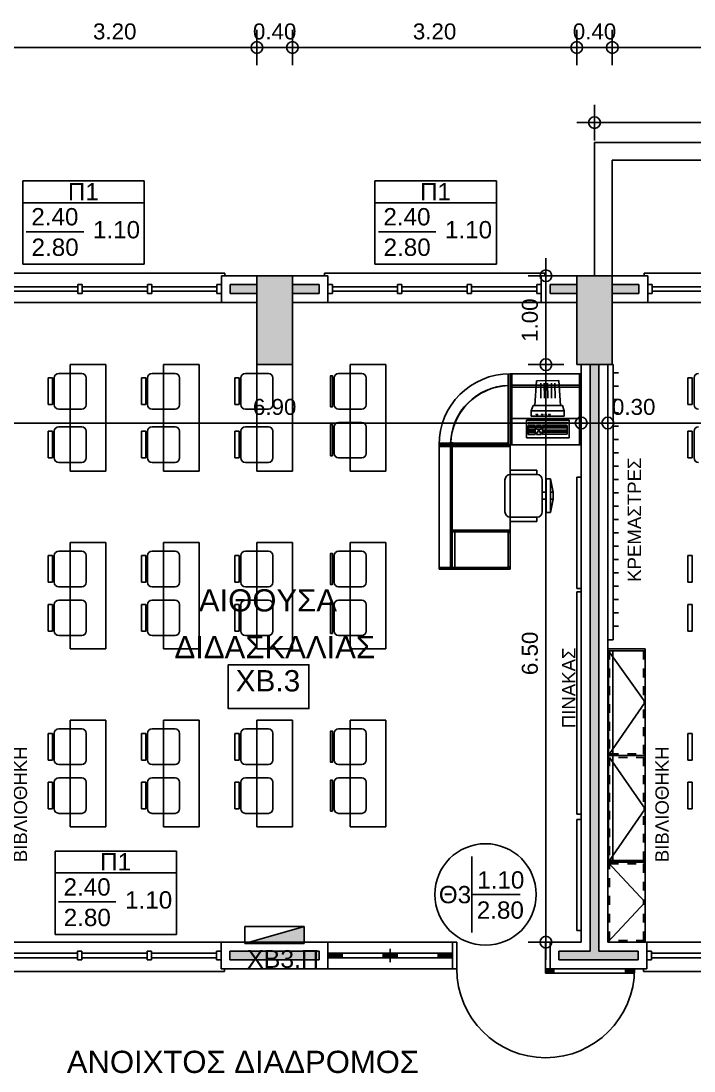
# Model space of a CAD drawing. Header units: metres. Extents: x -11 to 85, y -301 to 135.
# Drawn here: x 30.22 to 37.79, y -37.44 to -25.63 of the extents above; entities that cross this region are included whole.
import ezdxf

# ---------------------------------------------------------------- set-up
doc = ezdxf.new("R2010")
doc.units = ezdxf.units.M
doc.header["$LTSCALE"] = 0.036
doc.header["$PDMODE"] = 2
doc.linetypes.add('HIDDEN', pattern=[0.375, 0.25, -0.125])
for name, color, linetype in [('arxitek borofos', 252, 'Continuous'), ('DIMBLK', 252, 'Continuous'), ('electext', 20, 'Continuous'), ('Epipla', 252, 'Continuous'), ('HLEK-SYMBOL', 3, 'Continuous'), ('HLEK_FL001_SYMBOLS', 230, 'Continuous'), ('Parathira', 252, 'Continuous')]:
    doc.layers.add(name, color=color, linetype=linetype)
doc.styles.add('COMU-N', font='arial.ttf')
doc.styles.get("Standard").update_dxf_attribs({"font": 'arial.ttf'})
doc.styles.add('W4MS2', font='W4MS2.shx')
doc.dimstyles.new('CADWDOT', dxfattribs={"dimscale": 0.1, "dimtxt": 1.8, "dimasz": 0.08, "dimexe": 2, "dimexo": 0, "dimgap": 0.09, "dimtad": 0, "dimrnd": 0.001, "dimzin": 0, "dimdsep": 46, "dimtxsty": 'Standard', "dimblk1": 'ARTDIM', "dimblk2": 'ARTDIM', "dimsah": 1, "dimcen": 0.09, "dimdle": 0.05, "dimse1": 1, "dimse2": 1, "dimadec": 0, "dimazin": 0, "dimtfac": 1, "dimtmove": 0, "dimatfit": 3, "dimldrblk": 'ARTDIM', "dimfxl": 2, "dimtvp": 0.9999, "dimtolj": 1, "dimtzin": 0, "dimarcsym": 0})

# ---------------------------------------------------------------- blocks, each defined once
blk = doc.blocks.new('A$C52D13D70')
at = {"layer": 'Parathira'}
for p, q in [((-0.33, 0.04), (-0.33, -2.44)), ((-0.3, 0.04), (-0.33, 0.04)), ((-0.1, 0), (-0.2, 0)), ((-0.2, 0), (-0.2, -0.05)), ((-0.1, -0.05), (-0.1, 0)), ((0, 0), (0, -2.4)), ((-0.2, -0.05), (-0.1, -0.05)), ((-0.175, -0.05), (-0.175, -0.783)), ((-0.125, -0.05), (-0.125, -0.783)), ((-0.1, -0.783), (-0.2, -0.783)), ((-0.2, -0.783), (-0.2, -0.833)), ((-0.1, -0.833), (-0.1, -0.783)), ((-0.2, -0.833), (-0.1, -0.833)), ((-0.175, -0.833), (-0.175, -1.567)), ((-0.125, -0.833), (-0.125, -1.567)), ((-0.1, -1.567), (-0.2, -1.567)), ((-0.2, -1.567), (-0.2, -1.617)), ((-0.2, -1.617), (-0.1, -1.617)), ((-0.175, -1.617), (-0.175, -2.35)), ((-0.125, -1.617), (-0.125, -2.35)), ((-0.1, -1.617), (-0.1, -1.567)), ((-0.1, -2.35), (-0.2, -2.35)), ((-0.2, -2.35), (-0.2, -2.4)), ((-0.1, -2.4), (-0.1, -2.35)), ((-0.33, -2.44), (-0.3, -2.44)), ((-0.2, -2.4), (-0.1, -2.4))]:
    blk.add_line(p, q, dxfattribs=at)
blk = doc.blocks.new('A$C1CE8635E')
for p, q in [((1.4, 0), (0, 0)), ((1.4, 0), (1.45, 0)), ((1.4, 0), (1.4, -0.3)), ((1.45, 0), (1.45, -0.3)), ((2.5, 0), (2.45, 0)), ((2.45, 0), (2.45, -0.3)), ((0.7, -0.225), (0.7, -0.075)), ((0, -0.125), (1.4, -0.125)), ((0.16, -0.135), (0, -0.135)), ((0.16, -0.145), (0, -0.145)), ((0.16, -0.155), (0, -0.155)), ((0.16, -0.165), (0, -0.165)), ((1.4, -0.175), (0, -0.175)), ((0.16, -0.175), (0.16, -0.125)), ((0.62, -0.175), (0.62, -0.125)), ((0.78, -0.135), (0.62, -0.135)), ((0.78, -0.145), (0.62, -0.145)), ((0.78, -0.155), (0.62, -0.155)), ((0.78, -0.165), (0.62, -0.165)), ((0.78, -0.175), (0.78, -0.125)), ((1.24, -0.175), (1.24, -0.125)), ((1.4, -0.135), (1.24, -0.135)), ((1.4, -0.145), (1.24, -0.145)), ((1.4, -0.155), (1.24, -0.155)), ((1.4, -0.165), (1.24, -0.165)), ((1.4, -0.3), (0, -0.3)), ((1.45, -0.3), (1.4, -0.3)), ((1.45, -0.3), (1.45, -0.25)), ((2.45, -0.3), (2.5, -0.3)), ((2.45, -0.3), (2.45, -0.35)), ((2.45, -0.31), (2.55, -0.31)), ((2.45, -0.32), (2.55, -0.32)), ((2.45, -0.33), (2.55, -0.33)), ((2.45, -0.34), (2.55, -0.34)), ((2.45, -0.35), (3.449, -0.35)), ((3.35, -0.35), (3.35, -0.3)), ((3.35, -0.31), (3.45, -0.31)), ((3.35, -0.32), (3.45, -0.32)), ((3.35, -0.33), (3.45, -0.33)), ((3.35, -0.34), (3.449, -0.34))]:
    blk.add_line(p, q)
blk.add_arc((2.45, -0.3), 1, 180, 360)
blk = doc.blocks.new('A$C14EC32DB')
for p, q in [((0, 2.4), (0, 0)), ((0.1, 2.4), (0.1, 2.35)), ((0.2, 2.35), (0.2, 2.4)), ((0.3, 2.44), (0.33, 2.44)), ((0.33, 2.44), (0.33, -0.04)), ((0.1, 2.35), (0.2, 2.35)), ((0.125, 2.35), (0.125, 1.617)), ((0.175, 2.35), (0.175, 1.617)), ((0.1, 1.617), (0.1, 1.567)), ((0.2, 1.617), (0.1, 1.617)), ((0.1, 1.567), (0.2, 1.567)), ((0.125, 1.567), (0.125, 0.833)), ((0.175, 1.567), (0.175, 0.833)), ((0.2, 1.567), (0.2, 1.617)), ((0.1, 0.833), (0.1, 0.783)), ((0.2, 0.833), (0.1, 0.833)), ((0.2, 0.783), (0.2, 0.833)), ((0.1, 0.783), (0.2, 0.783)), ((0.125, 0.783), (0.125, 0.05)), ((0.175, 0.783), (0.175, 0.05)), ((0.1, 0.05), (0.1, 0)), ((0.2, 0.05), (0.1, 0.05)), ((0.2, 0), (0.2, 0.05)), ((0.3, -0.04), (0.33, -0.04))]:
    blk.add_line(p, q)
blk = doc.blocks.new('ARTDIM')
at = {"layer": 'DIMBLK'}
for p, q in [((0, -24.9975), (0, 24.9975)), ((-24.9975, 0), (24.9975, 0))]:
    blk.add_line(p, q, dxfattribs=at)
blk.add_circle((0, 0), 8.25, dxfattribs=at)
blk = doc.blocks.new('*D774')
at = {"layer": 'arxitek borofos', "color": 0, "lineweight": -2}
blk.add_line((29.682, -25.924), (32.866, -25.924), dxfattribs=at)
at = {"layer": 'Defpoints', "color": 0, "transparency": 16777216}
for p in [(32.874, -25.924), (29.674, -27.002), (32.874, -27.002)]:
    blk.add_point(p, dxfattribs=at)
at = {"layer": 'arxitek borofos', "color": 0, "lineweight": -2, "xscale": 0.008, "yscale": 0.008, "zscale": 0.008, "rotation": 180}
blk.add_blockref('ARTDIM', (29.674, -25.924), dxfattribs=at)
at = {"layer": 'arxitek borofos', "color": 0, "lineweight": -2, "xscale": 0.008, "yscale": 0.008, "zscale": 0.008}
blk.add_blockref('ARTDIM', (32.874, -25.924), dxfattribs=at)
at = {"layer": 'arxitek borofos', "color": 0, "insert": (31.274, -25.744), "char_height": 0.18, "attachment_point": 5}
blk.add_mtext('\\A1;3.20', dxfattribs=at)
blk = doc.blocks.new('*D775')
at = {"layer": 'arxitek borofos', "color": 0, "lineweight": -2}
blk.add_line((32.882, -25.924), (33.266, -25.924), dxfattribs=at)
at = {"layer": 'Defpoints', "color": 0, "transparency": 16777216}
for p in [(33.274, -25.924), (32.874, -27.002), (33.274, -27.002)]:
    blk.add_point(p, dxfattribs=at)
at = {"layer": 'arxitek borofos', "color": 0, "lineweight": -2, "xscale": 0.008, "yscale": 0.008, "zscale": 0.008, "rotation": 180}
blk.add_blockref('ARTDIM', (32.874, -25.924), dxfattribs=at)
at = {"layer": 'arxitek borofos', "color": 0, "lineweight": -2, "xscale": 0.008, "yscale": 0.008, "zscale": 0.008}
blk.add_blockref('ARTDIM', (33.274, -25.924), dxfattribs=at)
at = {"layer": 'arxitek borofos', "color": 0, "insert": (33.074, -25.744), "char_height": 0.18, "attachment_point": 5}
blk.add_mtext('\\A1;0.40', dxfattribs=at)
blk = doc.blocks.new('*D776')
at = {"layer": 'arxitek borofos', "color": 0, "lineweight": -2}
blk.add_line((33.282, -25.924), (36.466, -25.924), dxfattribs=at)
at = {"layer": 'Defpoints', "color": 0, "transparency": 16777216}
for p in [(36.474, -25.924), (33.274, -27.002), (36.474, -27.002)]:
    blk.add_point(p, dxfattribs=at)
at = {"layer": 'arxitek borofos', "color": 0, "lineweight": -2, "xscale": 0.008, "yscale": 0.008, "zscale": 0.008, "rotation": 180}
blk.add_blockref('ARTDIM', (33.274, -25.924), dxfattribs=at)
at = {"layer": 'arxitek borofos', "color": 0, "lineweight": -2, "xscale": 0.008, "yscale": 0.008, "zscale": 0.008}
blk.add_blockref('ARTDIM', (36.474, -25.924), dxfattribs=at)
at = {"layer": 'arxitek borofos', "color": 0, "insert": (34.874, -25.744), "char_height": 0.18, "attachment_point": 5}
blk.add_mtext('\\A1;3.20', dxfattribs=at)
blk = doc.blocks.new('*D777')
at = {"layer": 'arxitek borofos', "color": 0, "lineweight": -2}
blk.add_line((36.482, -25.924), (36.866, -25.924), dxfattribs=at)
at = {"layer": 'Defpoints', "color": 0, "transparency": 16777216}
for p in [(36.874, -25.924), (36.474, -27.002), (36.874, -27.002)]:
    blk.add_point(p, dxfattribs=at)
at = {"layer": 'arxitek borofos', "color": 0, "lineweight": -2, "xscale": 0.008, "yscale": 0.008, "zscale": 0.008, "rotation": 180}
blk.add_blockref('ARTDIM', (36.474, -25.924), dxfattribs=at)
at = {"layer": 'arxitek borofos', "color": 0, "lineweight": -2, "xscale": 0.008, "yscale": 0.008, "zscale": 0.008}
blk.add_blockref('ARTDIM', (36.874, -25.924), dxfattribs=at)
at = {"layer": 'arxitek borofos', "color": 0, "insert": (36.674, -25.744), "char_height": 0.18, "attachment_point": 5}
blk.add_mtext('\\A1;0.40', dxfattribs=at)
blk = doc.blocks.new('*D778')
at = {"layer": 'arxitek borofos', "color": 0, "lineweight": -2}
blk.add_line((36.882, -25.924), (40.066, -25.924), dxfattribs=at)
at = {"layer": 'Defpoints', "color": 0, "transparency": 16777216}
for p in [(40.074, -25.924), (36.874, -27.002), (40.074, -27.002)]:
    blk.add_point(p, dxfattribs=at)
at = {"layer": 'arxitek borofos', "color": 0, "lineweight": -2, "xscale": 0.008, "yscale": 0.008, "zscale": 0.008, "rotation": 180}
blk.add_blockref('ARTDIM', (36.874, -25.924), dxfattribs=at)
at = {"layer": 'arxitek borofos', "color": 0, "lineweight": -2, "xscale": 0.008, "yscale": 0.008, "zscale": 0.008}
blk.add_blockref('ARTDIM', (40.074, -25.924), dxfattribs=at)
at = {"layer": 'arxitek borofos', "color": 0, "insert": (38.474, -25.744), "char_height": 0.18, "attachment_point": 5}
blk.add_mtext('\\A1;3.20', dxfattribs=at)
blk = doc.blocks.new('*D870')
at = {"layer": 'arxitek borofos', "color": 0, "lineweight": -2}
blk.add_line((29.632, -30.15), (36.516, -30.15), dxfattribs=at)
at = {"layer": 'Defpoints', "color": 0, "transparency": 16777216}
for p in [(29.624, -29.493), (36.524, -29.493), (36.524, -30.15)]:
    blk.add_point(p, dxfattribs=at)
at = {"layer": 'arxitek borofos', "color": 0, "lineweight": -2, "xscale": 0.008, "yscale": 0.008, "zscale": 0.008, "rotation": 180}
blk.add_blockref('ARTDIM', (29.624, -30.15), dxfattribs=at)
at = {"layer": 'arxitek borofos', "color": 0, "lineweight": -2, "xscale": 0.008, "yscale": 0.008, "zscale": 0.008}
blk.add_blockref('ARTDIM', (36.524, -30.15), dxfattribs=at)
at = {"layer": 'arxitek borofos', "color": 0, "insert": (33.074, -29.97), "char_height": 0.18, "attachment_point": 5}
blk.add_mtext('\\A1;6.90', dxfattribs=at)
blk = doc.blocks.new('*D871')
at = {"layer": 'arxitek borofos', "color": 0, "lineweight": -2}
for p, q in [((36.532, -30.15), (36.816, -30.15)), ((36.824, -30.15), (37.398, -30.15))]:
    blk.add_line(p, q, dxfattribs=at)
at = {"layer": 'Defpoints', "color": 0, "transparency": 16777216}
for p in [(36.524, -29.493), (36.824, -29.493), (36.824, -30.15)]:
    blk.add_point(p, dxfattribs=at)
at = {"layer": 'arxitek borofos', "color": 0, "lineweight": -2, "xscale": 0.008, "yscale": 0.008, "zscale": 0.008, "rotation": 180}
blk.add_blockref('ARTDIM', (36.524, -30.15), dxfattribs=at)
at = {"layer": 'arxitek borofos', "color": 0, "lineweight": -2, "xscale": 0.008, "yscale": 0.008, "zscale": 0.008}
blk.add_blockref('ARTDIM', (36.824, -30.15), dxfattribs=at)
at = {"layer": 'arxitek borofos', "color": 0, "insert": (37.115, -29.97), "char_height": 0.18, "attachment_point": 5}
blk.add_mtext('\\A1;0.30', dxfattribs=at)
blk = doc.blocks.new('*D872')
at = {"layer": 'arxitek borofos', "color": 0, "lineweight": -2}
blk.add_line((36.832, -30.15), (43.566, -30.15), dxfattribs=at)
at = {"layer": 'Defpoints', "color": 0, "transparency": 16777216}
for p in [(36.824, -29.493), (43.574, -29.493), (43.574, -30.15)]:
    blk.add_point(p, dxfattribs=at)
at = {"layer": 'arxitek borofos', "color": 0, "lineweight": -2, "xscale": 0.008, "yscale": 0.008, "zscale": 0.008, "rotation": 180}
blk.add_blockref('ARTDIM', (36.824, -30.15), dxfattribs=at)
at = {"layer": 'arxitek borofos', "color": 0, "lineweight": -2, "xscale": 0.008, "yscale": 0.008, "zscale": 0.008}
blk.add_blockref('ARTDIM', (43.574, -30.15), dxfattribs=at)
at = {"layer": 'arxitek borofos', "color": 0, "insert": (40.199, -29.97), "char_height": 0.18, "attachment_point": 5}
blk.add_mtext('\\A1;6.75', dxfattribs=at)
blk = doc.blocks.new('*D899')
at = {"layer": 'arxitek borofos', "color": 0, "lineweight": -2}
blk.add_line((36.127, -29.485), (36.127, -28.501), dxfattribs=at)
at = {"layer": 'Defpoints', "color": 0, "transparency": 16777216}
for p in [(36.127, -28.493), (36.474, -28.493), (36.474, -29.493)]:
    blk.add_point(p, dxfattribs=at)
at = {"layer": 'arxitek borofos', "color": 0, "lineweight": -2, "xscale": 0.008, "yscale": 0.008, "zscale": 0.008}
for p, rotation in [((36.127, -28.493), 90), ((36.127, -29.493), 270)]:
    blk.add_blockref('ARTDIM', p, dxfattribs=dict(at, rotation=rotation))
at = {"layer": 'arxitek borofos', "color": 0, "insert": (35.947, -28.993), "char_height": 0.18, "attachment_point": 5, "rotation": 90}
blk.add_mtext('\\A1;1.00', dxfattribs=at)
blk = doc.blocks.new('*D900')
at = {"layer": 'arxitek borofos', "color": 0, "lineweight": -2}
blk.add_line((36.127, -29.501), (36.127, -35.985), dxfattribs=at)
at = {"layer": 'Defpoints', "color": 0, "transparency": 16777216}
for p in [(36.474, -29.493), (36.127, -35.993), (36.474, -35.993)]:
    blk.add_point(p, dxfattribs=at)
at = {"layer": 'arxitek borofos', "color": 0, "lineweight": -2, "xscale": 0.008, "yscale": 0.008, "zscale": 0.008}
for p, rotation in [((36.127, -29.493), 90), ((36.127, -35.993), 270)]:
    blk.add_blockref('ARTDIM', p, dxfattribs=dict(at, rotation=rotation))
at = {"layer": 'arxitek borofos', "color": 0, "insert": (35.947, -32.743), "char_height": 0.18, "attachment_point": 5, "rotation": 90}
blk.add_mtext('\\A1;6.50', dxfattribs=at)
blk = doc.blocks.new('A$C46B55638')
at = {"layer": 'Epipla'}
for p, q in [((21.9, 0), (21.9, 1.5)), ((21.9, 1.5), (29.1, 1.5)), ((22.1, 1.3), (28.9, 1.3)), ((22.1, 0), (22.1, 1.3))]:
    blk.add_line(p, q, dxfattribs=at)
blk = doc.blocks.new('A$C46BB3189')
at = {"layer": 'Epipla'}
for p, q in [((0.092, 0.059), (0.092, 0.119)), ((0.242, 0.059), (0.242, 0.119)), ((0.392, 0.059), (0.392, 0.119)), ((0.542, 0.059), (0.542, 0.119)), ((0.692, 0.059), (0.692, 0.119)), ((0.842, 0.059), (0.842, 0.119)), ((0.992, 0.059), (0.992, 0.119)), ((1.142, 0.059), (1.142, 0.119)), ((1.292, 0.059), (1.292, 0.119)), ((1.442, 0.059), (1.442, 0.119)), ((1.592, 0.059), (1.592, 0.119)), ((1.742, 0.059), (1.742, 0.119)), ((1.892, 0.059), (1.892, 0.119)), ((2.042, 0.059), (2.042, 0.119)), ((2.192, 0.059), (2.192, 0.119)), ((2.342, 0.059), (2.342, 0.119)), ((2.492, 0.059), (2.492, 0.119)), ((2.642, 0.059), (2.642, 0.119)), ((2.792, 0.059), (2.792, 0.119)), ((2.942, 0.059), (2.942, 0.119)), ((0, 0), (0, 0.059)), ((0, 0.059), (3.098, 0.059)), ((3.098, 0), (0, 0)), ((3.098, 0.059), (3.098, 0))]:
    blk.add_line(p, q, dxfattribs=at)
blk = doc.blocks.new('*D972')
at = {"layer": 'arxitek borofos', "color": 0, "lineweight": -2}
blk.add_line((44.423, -28.485), (44.423, -27.001), dxfattribs=at)
at = {"layer": 'Defpoints', "color": 0, "transparency": 16777216}
for p in [(36.674, -26.993), (44.423, -26.993), (36.674, -28.493)]:
    blk.add_point(p, dxfattribs=at)
at = {"layer": 'arxitek borofos', "color": 0, "lineweight": -2, "xscale": 0.008, "yscale": 0.008, "zscale": 0.008}
for p, rotation in [((44.423, -26.993), 90), ((44.423, -28.493), 270)]:
    blk.add_blockref('ARTDIM', p, dxfattribs=dict(at, rotation=rotation))
at = {"layer": 'arxitek borofos', "color": 0, "insert": (44.243, -27.743), "char_height": 0.18, "attachment_point": 5, "rotation": 90}
blk.add_mtext('\\A1;1.50', dxfattribs=at)
blk = doc.blocks.new('*D973')
at = {"layer": 'arxitek borofos', "color": 0, "lineweight": -2}
blk.add_line((36.682, -26.769), (43.866, -26.769), dxfattribs=at)
at = {"layer": 'Defpoints', "color": 0, "transparency": 16777216}
for p in [(43.874, -26.769), (36.674, -26.993), (43.874, -26.993)]:
    blk.add_point(p, dxfattribs=at)
at = {"layer": 'arxitek borofos', "color": 0, "lineweight": -2, "xscale": 0.008, "yscale": 0.008, "zscale": 0.008, "rotation": 180}
blk.add_blockref('ARTDIM', (36.674, -26.769), dxfattribs=at)
at = {"layer": 'arxitek borofos', "color": 0, "lineweight": -2, "xscale": 0.008, "yscale": 0.008, "zscale": 0.008}
blk.add_blockref('ARTDIM', (43.874, -26.769), dxfattribs=at)
at = {"layer": 'arxitek borofos', "color": 0, "insert": (40.274, -26.589), "char_height": 0.18, "attachment_point": 5}
blk.add_mtext('\\A1;7.20', dxfattribs=at)
blk = doc.blocks.new('gJ6_a28')
at = {"layer": 'HLEK-SYMBOL', "color": 0, "linetype": 'Continuous'}
for p, q in [((-0.67, 0), (-0.67, 0.19)), ((-0.67, 0.19), (0, 0.19)), ((-0.67, 0), (0, 0.19)), ((0, 0.19), (0, 0)), ((-0.67, 0), (0, 0))]:
    blk.add_line(p, q, dxfattribs=at)
at = {"layer": 'HLEK-SYMBOL', "color": 0}
blk.add_solid([(-0.67, 0.19), (0, 0.19), (-0.67, 0)], dxfattribs=at)
at = {"layer": 'HLEK-SYMBOL', "color": 0, "style": 'W4MS2', "flags": 8}
blk.add_attdef('NODE_NUMBER', (0.018, 0.091), '', height=0.1, dxfattribs=at)
blk.add_attdef('NODE_NUMBER', (0.018, 0.091), '', height=0.1, dxfattribs=at)

msp = doc.modelspace()

# ---------------------------------------------------------------- hatches: boundary and pattern name
at = {"layer": 'arxitek borofos'}
for points in [[(32.874, -28.593), (32.574, -28.593), (32.574, -28.693), (32.874, -28.693)], [(33.274, -28.493), (32.874, -28.493), (32.874, -29.493), (33.274, -29.493)], [(33.574, -28.593), (33.274, -28.593), (33.274, -28.693), (33.574, -28.693)], [(36.174, -28.693), (36.474, -28.693), (36.474, -28.593), (36.174, -28.593)], [(36.474, -29.493), (36.874, -29.493), (36.874, -28.493), (36.474, -28.493)], [(37.174, -28.593), (36.874, -28.593), (36.874, -28.693), (37.174, -28.693)], [(36.724, -29.493), (36.624, -29.493), (36.624, -36.093), (36.274, -36.093), (36.274, -36.193), (37.164, -36.193), (37.164, -36.093), (36.724, -36.093)], [(33.574, -36.093), (32.571, -36.093), (32.571, -36.193), (33.574, -36.193)]]:
    msp.add_hatch(color=256, dxfattribs=at).paths.add_polyline_path(points)

# ---------------------------------------------------------------- linework, layer by layer
for p, q in [((30.24, -28.363), (30.24, -27.425)), ((30.24, -27.425), (31.607, -27.425)), ((31.607, -27.425), (31.607, -28.363)), ((34.202, -28.363), (34.202, -27.425)), ((34.202, -27.425), (35.57, -27.425)), ((35.57, -27.425), (35.57, -28.363)), ((31.607, -27.671), (30.24, -27.671)), ((35.57, -27.671), (34.202, -27.671)), ((30.279, -27.997), (30.925, -27.997)), ((34.241, -27.997), (34.887, -27.997)), ((31.607, -28.363), (30.24, -28.363)), ((35.57, -28.363), (34.202, -28.363)), ((32.474, -28.493), (32.474, -28.793)), ((32.474, -28.493), (32.874, -28.493)), ((32.574, -28.593), (32.874, -28.593)), ((32.574, -28.593), (32.574, -28.693)), ((32.874, -28.493), (33.274, -28.493)), ((32.874, -28.493), (32.874, -29.493)), ((33.274, -28.493), (33.274, -29.493)), ((33.274, -28.493), (33.674, -28.493)), ((33.274, -28.593), (33.574, -28.593)), ((33.574, -28.593), (33.574, -28.693)), ((33.674, -28.493), (33.674, -28.793)), ((36.074, -28.493), (36.074, -28.793)), ((36.074, -28.493), (36.474, -28.493)), ((36.174, -28.593), (36.474, -28.593)), ((36.174, -28.593), (36.174, -28.693)), ((36.474, -28.493), (36.474, -29.493)), ((36.474, -28.493), (36.874, -28.493)), ((36.874, -28.493), (36.874, -29.493)), ((36.874, -28.493), (37.274, -28.493)), ((36.874, -28.593), (37.174, -28.593)), ((37.174, -28.593), (37.174, -28.693)), ((37.274, -28.493), (37.274, -28.793)), ((32.574, -28.693), (32.874, -28.693)), ((33.274, -28.693), (33.574, -28.693)), ((36.174, -28.693), (36.474, -28.693)), ((36.874, -28.693), (37.174, -28.693)), ((32.474, -28.793), (32.874, -28.793)), ((33.274, -28.793), (33.674, -28.793)), ((36.074, -28.793), (36.474, -28.793)), ((36.874, -28.793), (37.274, -28.793)), ((31.174, -29.493), (30.774, -29.493)), ((30.774, -29.493), (30.774, -30.693)), ((31.174, -30.693), (31.174, -29.493)), ((32.224, -29.493), (31.824, -29.493)), ((31.824, -29.493), (31.824, -30.693)), ((32.224, -30.693), (32.224, -29.493)), ((32.874, -29.493), (33.274, -29.493)), ((32.874, -29.493), (32.874, -30.693)), ((33.274, -30.693), (33.274, -29.493)), ((34.324, -29.493), (33.924, -29.493)), ((33.924, -29.493), (33.924, -30.693)), ((34.324, -30.693), (34.324, -29.493)), ((36.474, -29.493), (36.874, -29.493)), ((36.524, -29.493), (36.524, -35.993)), ((36.624, -29.493), (36.624, -36.093)), ((36.724, -29.493), (36.724, -36.093)), ((36.824, -29.493), (36.824, -35.993)), ((30.524, -29.643), (30.524, -29.943)), ((30.574, -29.643), (30.524, -29.643)), ((30.574, -29.643), (30.574, -29.943)), ((30.594, -29.643), (30.594, -29.943)), ((30.904, -29.593), (30.644, -29.593)), ((30.954, -29.643), (30.954, -29.943)), ((31.574, -29.643), (31.574, -29.943)), ((31.624, -29.643), (31.574, -29.643)), ((31.624, -29.643), (31.624, -29.943)), ((31.644, -29.643), (31.644, -29.943)), ((31.954, -29.593), (31.694, -29.593)), ((32.004, -29.643), (32.004, -29.943)), ((32.624, -29.643), (32.624, -29.943)), ((32.674, -29.643), (32.624, -29.643)), ((32.674, -29.643), (32.674, -29.943)), ((32.694, -29.643), (32.694, -29.943)), ((33.004, -29.593), (32.744, -29.593)), ((33.054, -29.643), (33.054, -29.943)), ((33.724, -29.643), (33.724, -29.943)), ((33.744, -29.643), (33.744, -29.943)), ((34.054, -29.593), (33.794, -29.593)), ((34.104, -29.643), (34.104, -29.943)), ((35.704, -30.396), (35.704, -29.596)), ((35.724, -29.596), (35.724, -30.396)), ((35.724, -29.596), (36.524, -29.596)), ((35.724, -30.396), (35.724, -29.596)), ((35.744, -29.596), (35.744, -30.396)), ((36.504, -29.596), (36.504, -30.396)), ((36.524, -29.596), (36.524, -30.396)), ((37.724, -29.643), (37.724, -29.943)), ((37.774, -29.643), (37.724, -29.643)), ((37.774, -29.643), (37.774, -29.943)), ((37.794, -29.643), (37.794, -29.943)), ((35.744, -29.725), (36.504, -29.725)), ((35.744, -29.746), (36.504, -29.746)), ((36.022, -29.674), (36.002, -29.954)), ((36.272, -29.673), (36.022, -29.674)), ((36.292, -29.953), (36.272, -29.673)), ((30.574, -29.943), (30.524, -29.943)), ((30.644, -29.993), (30.904, -29.993)), ((31.624, -29.943), (31.574, -29.943)), ((31.694, -29.993), (31.954, -29.993)), ((32.674, -29.943), (32.624, -29.943)), ((32.744, -29.993), (33.004, -29.993)), ((33.794, -29.993), (34.054, -29.993)), ((35.962, -30.014), (35.982, -29.954)), ((35.962, -30.014), (36.332, -30.013)), ((35.962, -30.074), (35.962, -30.014)), ((36.312, -29.953), (35.982, -29.954)), ((36.332, -30.013), (36.312, -29.953)), ((36.332, -30.073), (36.332, -30.013)), ((37.774, -29.943), (37.724, -29.943)), ((36.504, -30.101), (35.744, -30.101)), ((36.387, -30.117), (35.907, -30.118)), ((35.907, -30.118), (35.908, -30.318)), ((35.962, -30.074), (36.332, -30.073)), ((36.388, -30.317), (36.387, -30.117)), ((30.524, -30.243), (30.524, -30.543)), ((30.574, -30.243), (30.524, -30.243)), ((30.574, -30.243), (30.574, -30.543)), ((30.594, -30.243), (30.594, -30.543)), ((30.904, -30.193), (30.644, -30.193)), ((30.954, -30.243), (30.954, -30.543)), ((31.574, -30.243), (31.574, -30.543)), ((31.624, -30.243), (31.574, -30.243)), ((31.624, -30.243), (31.624, -30.543)), ((31.644, -30.243), (31.644, -30.543)), ((31.954, -30.193), (31.694, -30.193)), ((32.004, -30.243), (32.004, -30.543)), ((32.624, -30.243), (32.624, -30.543)), ((32.674, -30.243), (32.624, -30.243)), ((32.674, -30.243), (32.674, -30.543)), ((32.694, -30.243), (32.694, -30.543)), ((33.004, -30.193), (32.744, -30.193)), ((33.054, -30.243), (33.054, -30.543)), ((33.724, -30.193), (33.724, -30.493)), ((33.744, -30.193), (33.744, -30.493)), ((34.054, -30.143), (33.794, -30.143)), ((34.104, -30.193), (34.104, -30.493)), ((36.367, -30.142, 0), (35.927, -30.143, 0)), ((35.927, -30.158, 0), (35.927, -30.143, 0)), ((36.367, -30.157, 0), (35.927, -30.158, 0)), ((35.927, -30.278, 0), (35.927, -30.178, 0)), ((36.007, -30.178, 0), (35.927, -30.178, 0)), ((36.007, -30.198, 0), (35.927, -30.198, 0)), ((36.007, -30.218, 0), (35.927, -30.218, 0)), ((36.007, -30.238, 0), (35.927, -30.238, 0)), ((36.007, -30.278, 0), (36.007, -30.178, 0)), ((36.022, -30.218, 0), (36.022, -30.178, 0)), ((36.072, -30.178, 0), (36.022, -30.178, 0)), ((36.072, -30.198, 0), (36.022, -30.198, 0)), ((36.072, -30.218, 0), (36.022, -30.218, 0)), ((36.035, -30.258, 0), (36.035, -30.238, 0)), ((36.06, -30.238, 0), (36.035, -30.238, 0)), ((36.06, -30.258, 0), (36.06, -30.238, 0)), ((36.072, -30.218, 0), (36.072, -30.178, 0)), ((36.367, -30.177, 0), (36.087, -30.178, 0)), ((36.087, -30.278, 0), (36.087, -30.178, 0)), ((36.367, -30.197, 0), (36.087, -30.198, 0)), ((36.367, -30.217, 0), (36.087, -30.218, 0)), ((36.367, -30.237, 0), (36.087, -30.238, 0)), ((36.367, -30.157, 0), (36.367, -30.142, 0)), ((36.367, -30.277, 0), (36.367, -30.177, 0)), ((37.724, -30.243), (37.724, -30.543)), ((37.774, -30.243), (37.724, -30.243)), ((37.774, -30.243), (37.774, -30.543)), ((37.794, -30.243), (37.794, -30.543)), ((35.908, -30.318), (36.388, -30.317)), ((36.007, -30.258, 0), (35.927, -30.258, 0)), ((36.007, -30.278, 0), (35.927, -30.278, 0)), ((36.035, -30.258, 0), (36.022, -30.258, 0)), ((36.022, -30.278, 0), (36.022, -30.258, 0)), ((36.072, -30.278, 0), (36.022, -30.278, 0)), ((36.072, -30.258, 0), (36.06, -30.258, 0)), ((36.072, -30.278, 0), (36.072, -30.258, 0)), ((36.367, -30.257, 0), (36.087, -30.258, 0)), ((36.367, -30.277, 0), (36.087, -30.278, 0)), ((35.704, -30.376), (34.924, -30.376)), ((35.724, -30.396), (34.924, -30.396)), ((35.724, -30.396), (34.924, -30.396)), ((34.924, -30.396), (34.924, -31.796)), ((35.724, -30.416), (34.924, -30.416)), ((35.052, -30.416), (35.052, -31.776)), ((35.054, -30.376), (35.084, -30.376)), ((35.084, -30.373), (35.057, -30.373)), ((35.073, -30.416), (35.073, -31.776)), ((35.084, -30.376), (35.084, -30.373)), ((36.524, -30.396), (35.724, -30.396)), ((35.724, -31.796), (35.724, -30.396)), ((30.574, -30.543), (30.524, -30.543)), ((30.644, -30.593), (30.904, -30.593)), ((31.624, -30.543), (31.574, -30.543)), ((31.694, -30.593), (31.954, -30.593)), ((32.674, -30.543), (32.624, -30.543)), ((32.744, -30.593), (33.004, -30.593)), ((33.794, -30.543), (34.054, -30.543)), ((37.774, -30.543), (37.724, -30.543)), ((30.774, -30.693), (31.174, -30.693)), ((31.824, -30.693), (32.224, -30.693)), ((32.874, -30.693), (33.274, -30.693)), ((33.924, -30.693), (34.324, -30.693)), ((35.726, -30.729), (35.726, -30.679)), ((35.726, -30.679), (36.026, -30.679)), ((36.026, -30.729), (36.026, -30.679)), ((35.666, -30.789), (35.666, -31.149)), ((36.026, -30.729), (35.726, -30.729)), ((36.086, -31.149), (36.086, -30.789)), ((36.13, -30.779), (36.13, -31.159)), ((36.18, -30.779), (36.13, -30.779)), ((36.21, -30.929), (36.18, -30.779)), ((36.18, -31.159), (36.18, -30.779)), ((36.524, -30.761), (36.474, -30.761)), ((36.474, -30.761), (36.474, -32.011)), ((36.13, -30.929), (36.086, -30.929)), ((36.21, -30.929), (36.18, -30.929)), ((36.21, -31.009), (36.21, -30.929)), ((36.086, -31.009), (36.13, -31.009)), ((36.18, -31.009), (36.21, -31.009)), ((36.21, -31.009), (36.18, -31.159)), ((36.13, -31.159), (36.18, -31.159)), ((35.726, -31.209), (35.726, -31.259)), ((35.726, -31.209), (36.026, -31.209)), ((35.726, -31.259), (36.026, -31.259)), ((36.026, -31.209), (36.026, -31.259)), ((35.724, -31.356), (35.073, -31.356)), ((35.724, -31.376), (35.073, -31.376)), ((35.103, -31.376), (35.103, -31.776)), ((35.704, -31.376), (35.704, -31.776)), ((35.704, -31.767), (35.704, -31.382)), ((35.704, -31.382), (35.724, -31.382)), ((35.724, -31.376), (35.724, -31.356)), ((35.724, -31.382), (35.724, -31.767)), ((31.174, -31.493), (30.774, -31.493)), ((30.774, -31.493), (30.774, -32.693)), ((31.174, -32.693), (31.174, -31.493)), ((32.224, -31.493), (31.824, -31.493)), ((31.824, -31.493), (31.824, -32.693)), ((32.224, -32.693), (32.224, -31.493)), ((33.274, -31.493), (32.874, -31.493)), ((32.874, -31.493), (32.874, -32.693)), ((33.274, -32.693), (33.274, -31.493)), ((34.324, -31.493), (33.924, -31.493)), ((33.924, -31.493), (33.924, -32.693)), ((34.324, -32.693), (34.324, -31.493)), ((30.524, -31.643), (30.524, -31.943)), ((30.574, -31.643), (30.524, -31.643)), ((30.574, -31.643), (30.574, -31.943)), ((30.594, -31.643), (30.594, -31.943)), ((30.904, -31.593), (30.644, -31.593)), ((30.954, -31.643), (30.954, -31.943)), ((31.574, -31.643), (31.574, -31.943)), ((31.624, -31.643), (31.574, -31.643)), ((31.624, -31.643), (31.624, -31.943)), ((31.644, -31.643), (31.644, -31.943)), ((31.954, -31.593), (31.694, -31.593)), ((32.004, -31.643), (32.004, -31.943)), ((32.624, -31.643), (32.624, -31.943)), ((32.674, -31.643), (32.624, -31.643)), ((32.674, -31.643), (32.674, -31.943)), ((32.694, -31.643), (32.694, -31.943)), ((33.004, -31.593), (32.744, -31.593)), ((33.054, -31.643), (33.054, -31.943)), ((33.724, -31.643), (33.724, -31.943)), ((33.744, -31.643), (33.744, -31.943)), ((34.054, -31.593), (33.794, -31.593)), ((34.104, -31.643), (34.104, -31.943)), ((37.724, -31.643), (37.724, -31.943)), ((37.774, -31.643), (37.724, -31.643)), ((37.774, -31.643), (37.774, -31.943)), ((34.924, -31.776), (35.724, -31.776)), ((35.724, -31.767), (35.704, -31.767)), ((34.924, -31.796), (35.724, -31.796)), ((30.574, -31.943), (30.524, -31.943)), ((30.644, -31.993), (30.904, -31.993)), ((31.624, -31.943), (31.574, -31.943)), ((31.694, -31.993), (31.954, -31.993)), ((32.674, -31.943), (32.624, -31.943)), ((32.744, -31.993), (33.004, -31.993)), ((33.794, -31.993), (34.054, -31.993)), ((36.474, -32.011), (36.524, -32.011)), ((37.774, -31.943), (37.724, -31.943)), ((36.524, -32.051), (36.474, -32.051)), ((36.474, -32.051), (36.474, -34.551)), ((30.524, -32.193), (30.524, -32.493)), ((30.574, -32.193), (30.524, -32.193)), ((30.574, -32.193), (30.574, -32.493)), ((30.594, -32.193), (30.594, -32.493)), ((30.904, -32.143), (30.644, -32.143)), ((30.954, -32.193), (30.954, -32.493)), ((31.574, -32.193), (31.574, -32.493)), ((31.624, -32.193), (31.574, -32.193)), ((31.624, -32.193), (31.624, -32.493)), ((31.644, -32.193), (31.644, -32.493)), ((31.954, -32.143), (31.694, -32.143)), ((32.004, -32.193), (32.004, -32.493)), ((32.624, -32.193), (32.624, -32.493)), ((32.674, -32.193), (32.624, -32.193)), ((32.674, -32.193), (32.674, -32.493)), ((32.694, -32.193), (32.694, -32.493)), ((33.004, -32.143), (32.744, -32.143)), ((33.054, -32.193), (33.054, -32.493)), ((33.724, -32.193), (33.724, -32.493)), ((33.744, -32.193), (33.744, -32.493)), ((34.054, -32.143), (33.794, -32.143)), ((34.104, -32.193), (34.104, -32.493)), ((37.724, -32.193), (37.724, -32.493)), ((37.774, -32.193), (37.724, -32.193)), ((37.774, -32.193), (37.774, -32.493)), ((30.574, -32.493), (30.524, -32.493)), ((31.624, -32.493), (31.574, -32.493)), ((32.674, -32.493), (32.624, -32.493)), ((37.774, -32.493), (37.724, -32.493)), ((30.644, -32.543), (30.904, -32.543)), ((31.694, -32.543), (31.954, -32.543)), ((32.744, -32.543), (33.004, -32.543)), ((33.794, -32.543), (34.054, -32.543)), ((31.174, -32.693), (30.774, -32.693)), ((30.774, -32.693), (31.174, -32.693)), ((32.224, -32.693), (31.824, -32.693)), ((31.824, -32.693), (32.224, -32.693)), ((33.274, -32.693), (32.874, -32.693)), ((32.874, -32.693), (33.274, -32.693)), ((34.324, -32.693), (33.924, -32.693)), ((33.924, -32.693), (34.324, -32.693)), ((36.824, -32.693), (37.244, -32.693)), ((37.244, -32.693), (36.824, -32.693)), ((37.244, -32.693), (36.824, -32.693)), ((36.824, -32.693), (37.244, -32.693)), ((36.824, -32.713), (36.824, -32.693)), ((37.244, -32.713), (36.824, -32.713)), ((36.83, -32.715, 0.7), (37.244, -33.293)), ((36.88, -32.715, 0.7), (36.83, -32.715, 0.7)), ((36.83, -32.715, 0.7), (36.83, -35.071, 0.7)), ((36.88, -35.071, 0.7), (36.88, -32.715, 0.7)), ((37.244, -33.893), (37.244, -32.693)), ((37.244, -33.293), (36.844, -33.873)), ((31.174, -33.493), (30.774, -33.493)), ((30.774, -33.493), (30.774, -34.693)), ((31.174, -34.693), (31.174, -33.493)), ((32.224, -33.493), (31.824, -33.493)), ((31.824, -33.493), (31.824, -34.693)), ((32.224, -34.693), (32.224, -33.493)), ((33.274, -33.493), (32.874, -33.493)), ((32.874, -33.493), (32.874, -34.693)), ((33.274, -34.693), (33.274, -33.493)), ((34.324, -33.493), (33.924, -33.493)), ((33.924, -33.493), (33.924, -34.693)), ((34.324, -34.693), (34.324, -33.493)), ((30.524, -33.643), (30.524, -33.943)), ((30.574, -33.643), (30.524, -33.643)), ((30.574, -33.643), (30.574, -33.943)), ((30.594, -33.643), (30.594, -33.943)), ((30.904, -33.593), (30.644, -33.593)), ((30.954, -33.643), (30.954, -33.943)), ((31.574, -33.643), (31.574, -33.943)), ((31.624, -33.643), (31.574, -33.643)), ((31.624, -33.643), (31.624, -33.943)), ((31.644, -33.643), (31.644, -33.943)), ((31.954, -33.593), (31.694, -33.593)), ((32.004, -33.643), (32.004, -33.943)), ((32.624, -33.643), (32.624, -33.943)), ((32.674, -33.643), (32.624, -33.643)), ((32.674, -33.643), (32.674, -33.943)), ((32.694, -33.643), (32.694, -33.943)), ((33.004, -33.593), (32.744, -33.593)), ((33.054, -33.643), (33.054, -33.943)), ((33.724, -33.643), (33.724, -33.943)), ((33.744, -33.643), (33.744, -33.943)), ((34.054, -33.593), (33.794, -33.593)), ((34.104, -33.643), (34.104, -33.943)), ((37.724, -33.643), (37.724, -33.943)), ((37.774, -33.643), (37.724, -33.643)), ((37.774, -33.643), (37.774, -33.943)), ((37.244, -33.893), (36.824, -33.893)), ((37.244, -33.893), (36.824, -33.893)), ((36.824, -33.893), (37.244, -33.893)), ((36.824, -33.893), (37.244, -33.893)), ((36.844, -33.913), (37.244, -34.493)), ((37.244, -35.093), (37.244, -33.893)), ((30.574, -33.943), (30.524, -33.943)), ((30.644, -33.993), (30.904, -33.993)), ((31.624, -33.943), (31.574, -33.943)), ((31.694, -33.993), (31.954, -33.993)), ((32.674, -33.943), (32.624, -33.943)), ((32.744, -33.993), (33.004, -33.993)), ((33.794, -33.993), (34.054, -33.993)), ((37.774, -33.943), (37.724, -33.943)), ((30.904, -34.143), (30.644, -34.143)), ((31.954, -34.143), (31.694, -34.143)), ((33.004, -34.143), (32.744, -34.143)), ((34.054, -34.143), (33.794, -34.143)), ((30.524, -34.193), (30.524, -34.493)), ((30.574, -34.193), (30.524, -34.193)), ((30.574, -34.193), (30.574, -34.493)), ((30.594, -34.193), (30.594, -34.493)), ((30.954, -34.193), (30.954, -34.493)), ((31.574, -34.193), (31.574, -34.493)), ((31.624, -34.193), (31.574, -34.193)), ((31.624, -34.193), (31.624, -34.493)), ((31.644, -34.193), (31.644, -34.493)), ((32.004, -34.193), (32.004, -34.493)), ((32.624, -34.193), (32.624, -34.493)), ((32.674, -34.193), (32.624, -34.193)), ((32.674, -34.193), (32.674, -34.493)), ((32.694, -34.193), (32.694, -34.493)), ((33.054, -34.193), (33.054, -34.493)), ((33.724, -34.193), (33.724, -34.493)), ((33.744, -34.193), (33.744, -34.493)), ((34.104, -34.193), (34.104, -34.493)), ((37.724, -34.193), (37.724, -34.493)), ((37.774, -34.193), (37.724, -34.193)), ((37.774, -34.193), (37.774, -34.493)), ((30.574, -34.493), (30.524, -34.493)), ((31.624, -34.493), (31.574, -34.493)), ((32.674, -34.493), (32.624, -34.493)), ((37.244, -34.493), (36.844, -35.073)), ((37.774, -34.493), (37.724, -34.493)), ((30.644, -34.543), (30.904, -34.543)), ((31.694, -34.543), (31.954, -34.543)), ((32.744, -34.543), (33.004, -34.543)), ((33.794, -34.543), (34.054, -34.543)), ((36.474, -34.551), (36.524, -34.551)), ((36.524, -34.612, 0.7), (36.474, -34.612, 0.7)), ((36.474, -34.612, 0.7), (36.474, -35.862, 0.7)), ((31.174, -34.693), (30.774, -34.693)), ((30.774, -34.693), (31.174, -34.693)), ((32.224, -34.693), (31.824, -34.693)), ((31.824, -34.693), (32.224, -34.693)), ((33.274, -34.693), (32.874, -34.693)), ((32.874, -34.693), (33.274, -34.693)), ((34.324, -34.693), (33.924, -34.693)), ((33.924, -34.693), (34.324, -34.693)), ((30.602, -35.905), (30.602, -34.968)), ((30.602, -34.968), (31.97, -34.968)), ((31.97, -34.968), (31.97, -35.905)), ((35.293, -35.027), (35.293, -35.885)), ((36.824, -35.073), (37.244, -35.073)), ((36.824, -35.093), (37.244, -35.543)), ((36.824, -35.093), (37.244, -35.093)), ((36.824, -35.093), (37.244, -35.093)), ((36.824, -35.093), (37.244, -35.093)), ((37.244, -35.093), (36.824, -35.093)), ((36.83, -35.071, 0.7), (36.88, -35.071, 0.7)), ((37.244, -35.073), (37.244, -35.093)), ((37.244, -35.093), (37.244, -35.993)), ((31.97, -35.214), (30.602, -35.214)), ((30.641, -35.539), (31.287, -35.539)), ((35.293, -35.456), (35.839, -35.456)), ((36.824, -35.993), (37.244, -35.543)), ((31.97, -35.905), (30.602, -35.905)), ((36.474, -35.862, 0.7), (36.524, -35.862, 0.7)), ((32.471, -35.993), (32.471, -36.293)), ((32.471, -35.993), (33.674, -35.993)), ((33.674, -35.993), (33.674, -36.293)), ((36.174, -35.993), (36.174, -36.293)), ((36.174, -35.993), (36.524, -35.993)), ((36.824, -35.993), (37.264, -35.993)), ((37.264, -35.993), (37.264, -36.293)), ((32.571, -36.093), (33.574, -36.093)), ((32.571, -36.093), (32.571, -36.193)), ((33.574, -36.093), (33.574, -36.193)), ((36.274, -36.093), (36.624, -36.093)), ((36.274, -36.093), (36.274, -36.193)), ((36.724, -36.093), (37.164, -36.093)), ((37.164, -36.093), (37.164, -36.193)), ((32.571, -36.193), (33.574, -36.193)), ((36.274, -36.193), (37.164, -36.193)), ((32.471, -36.293), (33.674, -36.293)), ((36.174, -36.293), (37.264, -36.293))]:
    msp.add_line(p, q, dxfattribs=at)
at = {"layer": 'arxitek borofos', "extrusion": (-0.000254389, 0.17579, 0.984428)}
for p, q in [((36.069, -29.703, 0.295), (36.07, -29.87, 0.325)), ((36.109, -29.703, 0.295), (36.11, -29.87, 0.325)), ((36.146, -29.702, 0.295), (36.147, -29.869, 0.325)), ((36.189, -29.703, 0.295), (36.19, -29.87, 0.325)), ((36.229, -29.703, 0.295), (36.23, -29.87, 0.325))]:
    msp.add_line(p, q, dxfattribs=at)
at = {"layer": 'arxitek borofos', "linetype": 'HIDDEN'}
for p, q in [((37.244, -32.713), (36.844, -32.713)), ((36.844, -32.713), (36.844, -33.873)), ((37.226, -32.713), (37.226, -33.293)), ((37.244, -33.293), (37.244, -32.713)), ((37.226, -33.293), (37.244, -33.293)), ((37.226, -33.873), (37.226, -33.293)), ((37.226, -33.293), (37.244, -33.293)), ((37.244, -33.293), (37.244, -33.873)), ((36.844, -33.873), (37.244, -33.873)), ((37.244, -33.913), (36.844, -33.913)), ((36.844, -33.913), (36.844, -35.073)), ((37.244, -33.873), (37.226, -33.873)), ((37.226, -33.913), (37.226, -34.493)), ((37.244, -33.913), (37.226, -33.913)), ((37.244, -34.493), (37.244, -33.913)), ((37.226, -35.073), (37.226, -34.493)), ((37.226, -34.493), (37.244, -34.493)), ((37.226, -34.493), (37.244, -34.493)), ((37.244, -34.493), (37.244, -35.073)), ((36.844, -35.073), (37.244, -35.073)), ((37.244, -35.073), (37.226, -35.073)), ((36.844, -35.973), (36.844, -35.113)), ((36.844, -35.113), (37.244, -35.113)), ((37.226, -35.113), (37.226, -35.543)), ((37.244, -35.113), (37.226, -35.113)), ((37.244, -35.543), (37.244, -35.113)), ((37.226, -35.543), (37.244, -35.543)), ((37.226, -35.973), (37.226, -35.543)), ((37.226, -35.543), (37.244, -35.543)), ((37.244, -35.543), (37.244, -35.973)), ((37.244, -35.973), (36.844, -35.973)), ((37.244, -35.973), (37.226, -35.973))]:
    msp.add_line(p, q, dxfattribs=at)
at = {"layer": 'arxitek borofos'}
msp.add_circle((35.447, -35.456), 0.571, dxfattribs=at)
for centre, radius, start, end in [((30.644, -29.643), 0.05, 90, 180), ((30.904, -29.643), 0.05, 0, 90), ((31.694, -29.643), 0.05, 90, 180), ((31.954, -29.643), 0.05, 0, 90), ((32.744, -29.643), 0.05, 90, 180), ((33.004, -29.643), 0.05, 0, 90), ((33.794, -29.643), 0.05, 90, 180), ((34.054, -29.643), 0.05, 0, 90), ((35.724, -30.396), 0.8, 90, 180), ((37.844, -29.643), 0.05, 90, 180), ((35.724, -30.396), 0.67, 91.7106, 178.2894), ((35.724, -30.396), 0.667, 91.9761, 178.2894), ((30.644, -29.943), 0.05, 180, 270), ((30.904, -29.943), 0.05, 270, 0), ((31.694, -29.943), 0.05, 180, 270), ((31.954, -29.943), 0.05, 270, 0), ((32.744, -29.943), 0.05, 180, 270), ((33.004, -29.943), 0.05, 270, 0), ((33.794, -29.943), 0.05, 180, 270), ((34.054, -29.943), 0.05, 270, 0), ((37.844, -29.943), 0.05, 180, 270), ((30.644, -30.243), 0.05, 90, 180), ((30.904, -30.243), 0.05, 0, 90), ((31.694, -30.243), 0.05, 90, 180), ((31.954, -30.243), 0.05, 0, 90), ((32.744, -30.243), 0.05, 90, 180), ((33.004, -30.243), 0.05, 0, 90), ((33.794, -30.193), 0.05, 90, 180), ((34.054, -30.193), 0.05, 0, 90), ((37.844, -30.243), 0.05, 90, 180), ((30.644, -30.543), 0.05, 180, 270), ((30.904, -30.543), 0.05, 270, 0), ((31.694, -30.543), 0.05, 180, 270), ((31.954, -30.543), 0.05, 270, 0), ((32.744, -30.543), 0.05, 180, 270), ((33.004, -30.543), 0.05, 270, 0), ((33.794, -30.493), 0.05, 180, 270), ((34.054, -30.493), 0.05, 270, 0), ((37.844, -30.543), 0.05, 180, 270), ((35.726, -30.789), 0.06, 90, 180), ((36.026, -30.789), 0.06, 360, 90), ((35.726, -31.149), 0.06, 180, 270), ((36.026, -31.149), 0.06, 270, 0), ((30.644, -31.643), 0.05, 90, 180), ((30.904, -31.643), 0.05, 0, 90), ((31.694, -31.643), 0.05, 90, 180), ((31.954, -31.643), 0.05, 0, 90), ((32.744, -31.643), 0.05, 90, 180), ((33.004, -31.643), 0.05, 0, 90), ((33.794, -31.643), 0.05, 90, 180), ((34.054, -31.643), 0.05, 0, 90), ((30.644, -31.943), 0.05, 180, 270), ((30.904, -31.943), 0.05, 270, 0), ((31.694, -31.943), 0.05, 180, 270), ((31.954, -31.943), 0.05, 270, 0), ((32.744, -31.943), 0.05, 180, 270), ((33.004, -31.943), 0.05, 270, 0), ((33.794, -31.943), 0.05, 180, 270), ((34.054, -31.943), 0.05, 270, 0), ((30.644, -32.193), 0.05, 90, 180), ((30.904, -32.193), 0.05, 0, 90), ((31.694, -32.193), 0.05, 90, 180), ((31.954, -32.193), 0.05, 0, 90), ((32.744, -32.193), 0.05, 90, 180), ((33.004, -32.193), 0.05, 0, 90), ((33.794, -32.193), 0.05, 90, 180), ((34.054, -32.193), 0.05, 0, 90), ((30.644, -32.493), 0.05, 180, 270), ((30.904, -32.493), 0.05, 270, 0), ((31.694, -32.493), 0.05, 180, 270), ((31.954, -32.493), 0.05, 270, 0), ((32.744, -32.493), 0.05, 180, 270), ((33.004, -32.493), 0.05, 270, 0), ((33.794, -32.493), 0.05, 180, 270), ((34.054, -32.493), 0.05, 270, 0), ((30.644, -33.643), 0.05, 90, 180), ((30.904, -33.643), 0.05, 0, 90), ((31.694, -33.643), 0.05, 90, 180), ((31.954, -33.643), 0.05, 0, 90), ((32.744, -33.643), 0.05, 90, 180), ((33.004, -33.643), 0.05, 0, 90), ((33.794, -33.643), 0.05, 90, 180), ((34.054, -33.643), 0.05, 0, 90), ((30.644, -33.943), 0.05, 180, 270), ((30.904, -33.943), 0.05, 270, 0), ((31.694, -33.943), 0.05, 180, 270), ((31.954, -33.943), 0.05, 270, 0), ((32.744, -33.943), 0.05, 180, 270), ((33.004, -33.943), 0.05, 270, 0), ((33.794, -33.943), 0.05, 180, 270), ((34.054, -33.943), 0.05, 270, 0), ((30.644, -34.193), 0.05, 90, 180), ((30.904, -34.193), 0.05, 0, 90), ((31.694, -34.193), 0.05, 90, 180), ((31.954, -34.193), 0.05, 0, 90), ((32.744, -34.193), 0.05, 90, 180), ((33.004, -34.193), 0.05, 0, 90), ((33.794, -34.193), 0.05, 90, 180), ((34.054, -34.193), 0.05, 0, 90), ((30.644, -34.493), 0.05, 180, 270), ((30.904, -34.493), 0.05, 270, 0), ((31.694, -34.493), 0.05, 180, 270), ((31.954, -34.493), 0.05, 270, 0), ((32.744, -34.493), 0.05, 180, 270), ((33.004, -34.493), 0.05, 270, 0), ((33.794, -34.493), 0.05, 180, 270), ((34.054, -34.493), 0.05, 270, 0)]:
    msp.add_arc(centre, radius, start, end, dxfattribs=at)
for points in [[(33.704, -29.618, 0.8), (33.724, -29.618, 0.8), (33.724, -29.618, 0.62), (33.704, -29.618, 0.62)], [(33.724, -29.618, 0.62), (33.704, -29.618, 0.62), (33.704, -29.968, 0.62), (33.724, -29.968, 0.62)], [(33.704, -29.618, 0.62), (33.704, -29.618, 0.8), (33.704, -29.968, 0.8), (33.704, -29.968, 0.62)], [(33.704, -29.618, 0.8), (33.724, -29.618, 0.8), (33.724, -29.968, 0.8), (33.704, -29.968, 0.8)], [(33.724, -29.618, 0.8), (33.724, -29.618, 0.62), (33.724, -29.968, 0.62), (33.724, -29.968, 0.8)], [(33.704, -29.968, 0.8), (33.724, -29.968, 0.8), (33.724, -29.968, 0.62), (33.704, -29.968, 0.62)], [(36.037, -30.054, 0.03), (36.017, -30.054, 0.03), (36.017, -30.054, 0.015), (36.037, -30.054, 0.015)], [(36.097, -30.053, 0.03), (36.077, -30.053, 0.03), (36.077, -30.053, 0.015), (36.097, -30.053, 0.015)], [(36.137, -30.053, 0.03), (36.117, -30.053, 0.03), (36.117, -30.053, 0.015), (36.137, -30.053, 0.015)], [(36.177, -30.053, 0.03), (36.157, -30.053, 0.03), (36.157, -30.053, 0.015), (36.177, -30.053, 0.015)], [(33.704, -30.168, 0.8), (33.724, -30.168, 0.8), (33.724, -30.168, 0.62), (33.704, -30.168, 0.62)], [(33.724, -30.168, 0.62), (33.704, -30.168, 0.62), (33.704, -30.518, 0.62), (33.724, -30.518, 0.62)], [(33.704, -30.168, 0.62), (33.704, -30.168, 0.8), (33.704, -30.518, 0.8), (33.704, -30.518, 0.62)], [(33.704, -30.168, 0.8), (33.724, -30.168, 0.8), (33.724, -30.518, 0.8), (33.704, -30.518, 0.8)], [(33.724, -30.168, 0.8), (33.724, -30.168, 0.62), (33.724, -30.518, 0.62), (33.724, -30.518, 0.8)], [(33.704, -30.518, 0.8), (33.724, -30.518, 0.8), (33.724, -30.518, 0.62), (33.704, -30.518, 0.62)], [(33.704, -31.618, 0.8), (33.724, -31.618, 0.8), (33.724, -31.618, 0.62), (33.704, -31.618, 0.62)], [(33.724, -31.618, 0.62), (33.704, -31.618, 0.62), (33.704, -31.968, 0.62), (33.724, -31.968, 0.62)], [(33.704, -31.618, 0.62), (33.704, -31.618, 0.8), (33.704, -31.968, 0.8), (33.704, -31.968, 0.62)], [(33.704, -31.618, 0.8), (33.724, -31.618, 0.8), (33.724, -31.968, 0.8), (33.704, -31.968, 0.8)], [(33.724, -31.618, 0.8), (33.724, -31.618, 0.62), (33.724, -31.968, 0.62), (33.724, -31.968, 0.8)], [(33.704, -31.968, 0.8), (33.724, -31.968, 0.8), (33.724, -31.968, 0.62), (33.704, -31.968, 0.62)], [(33.704, -32.168, 0.8), (33.724, -32.168, 0.8), (33.724, -32.168, 0.62), (33.704, -32.168, 0.62)], [(33.724, -32.168, 0.62), (33.704, -32.168, 0.62), (33.704, -32.518, 0.62), (33.724, -32.518, 0.62)], [(33.704, -32.168, 0.62), (33.704, -32.168, 0.8), (33.704, -32.518, 0.8), (33.704, -32.518, 0.62)], [(33.704, -32.168, 0.8), (33.724, -32.168, 0.8), (33.724, -32.518, 0.8), (33.704, -32.518, 0.8)], [(33.724, -32.168, 0.8), (33.724, -32.168, 0.62), (33.724, -32.518, 0.62), (33.724, -32.518, 0.8)], [(33.704, -32.518, 0.8), (33.724, -32.518, 0.8), (33.724, -32.518, 0.62), (33.704, -32.518, 0.62)], [(33.704, -33.618, 0.8), (33.724, -33.618, 0.8), (33.724, -33.618, 0.62), (33.704, -33.618, 0.62)], [(33.724, -33.618, 0.62), (33.704, -33.618, 0.62), (33.704, -33.968, 0.62), (33.724, -33.968, 0.62)], [(33.704, -33.618, 0.62), (33.704, -33.618, 0.8), (33.704, -33.968, 0.8), (33.704, -33.968, 0.62)], [(33.704, -33.618, 0.8), (33.724, -33.618, 0.8), (33.724, -33.968, 0.8), (33.704, -33.968, 0.8)], [(33.724, -33.618, 0.8), (33.724, -33.618, 0.62), (33.724, -33.968, 0.62), (33.724, -33.968, 0.8)], [(33.704, -33.968, 0.8), (33.724, -33.968, 0.8), (33.724, -33.968, 0.62), (33.704, -33.968, 0.62)], [(33.704, -34.168, 0.8), (33.724, -34.168, 0.8), (33.724, -34.168, 0.62), (33.704, -34.168, 0.62)], [(33.724, -34.168, 0.62), (33.704, -34.168, 0.62), (33.704, -34.518, 0.62), (33.724, -34.518, 0.62)], [(33.704, -34.168, 0.62), (33.704, -34.168, 0.8), (33.704, -34.518, 0.8), (33.704, -34.518, 0.62)], [(33.704, -34.168, 0.8), (33.724, -34.168, 0.8), (33.724, -34.518, 0.8), (33.704, -34.518, 0.8)], [(33.724, -34.168, 0.8), (33.724, -34.168, 0.62), (33.724, -34.518, 0.62), (33.724, -34.518, 0.8)], [(33.704, -34.518, 0.8), (33.724, -34.518, 0.8), (33.724, -34.518, 0.62), (33.704, -34.518, 0.62)]]:
    msp.add_3dface(points, dxfattribs=at)
at = {"layer": 'electext'}
msp.add_lwpolyline([(32.552, -32.87), (33.46, -32.87), (33.46, -33.364), (32.552, -33.364)], close=True, dxfattribs=at)

# ---------------------------------------------------------------- block references
at = {"layer": 'arxitek borofos'}
for name, p in [('A$C46B55638', (14.774, -28.493)), ('A$C1CE8635E', (33.674, -35.993))]:
    msp.add_blockref(name, p, dxfattribs=at)
at = {"layer": 'arxitek borofos', "rotation": 270}
for name, p in [('A$C52D13D70', (32.474, -28.793)), ('A$C52D13D70', (36.074, -28.793)), ('A$C52D13D70', (39.674, -28.793)), ('A$C46BB3189', (36.824, -29.493)), ('A$C14EC32DB', (30.071, -35.993)), ('A$C14EC32DB', (37.264, -35.993))]:
    msp.add_blockref(name, p, dxfattribs=at)
at = {"layer": 'HLEK_FL001_SYMBOLS', "rotation": 180}
msp.add_blockref('gJ6_a28', (32.737, -35.818), dxfattribs=at)

# ---------------------------------------------------------------- texts
at = {"layer": 'arxitek borofos', "style": 'COMU-N'}
for s, height, p in [('Π1', 0.195, (30.747, -27.644)), ('Π1', 0.195, (34.71, -27.644)), ('2.40', 0.195, (30.335, -27.926)), ('2.40', 0.195, (34.298, -27.926)), ('1.10', 0.195, (31.029, -28.072)), ('1.10', 0.195, (34.991, -28.072)), ('2.80', 0.195, (30.338, -28.269)), ('2.80', 0.195, (34.3, -28.269)), ('ΑΙΘΟΥΣΑ ', 0.25, (32.221, -32.271)), ('ΔΙΔΑΣΚΑΛΙΑΣ', 0.25, (31.947, -32.797)), ('Π1', 0.195, (31.11, -35.186)), ('1.10', 0.195, (35.354, -35.39)), ('2.40', 0.195, (30.698, -35.469)), ('1.10', 0.195, (31.391, -35.615)), ('Θ3', 0.195, (34.922, -35.555)), ('2.80', 0.195, (35.349, -35.729)), ('2.80', 0.195, (30.7, -35.812)), ('ΑΝΟΙΧΤΟΣ ΔΙΑΔΡΟΜΟΣ', 0.25, (30.735, -37.465))]:
    msp.add_text(s, height=height, dxfattribs=at).set_placement(p)
at = {"layer": 'arxitek borofos', "linetype": 'Continuous'}
for s, p in [('ΚΡΕΜΑΣΤΡΕΣ', (37.197, -31.938)), ('ΠΙΝΑΚΑΣ', (36.459, -33.586)), ('ΒΙΒΛΙΟΘΗΚΗ', (30.287, -35.093)), ('ΒΙΒΛΙΟΘΗΚΗ', (37.509, -35.093))]:
    msp.add_text(s, height=0.15, rotation=90, dxfattribs=at).set_placement(p)
at = {"layer": 'electext', "style": 'COMU-N'}
for s, height, p in [('XB.3', 0.24, (32.635, -33.171)), ('ΧΒ3.Π', 0.2, (32.765, -36.282))]:
    msp.add_text(s, height=height, dxfattribs=at).set_placement(p)

# ---------------------------------------------------------------- dimensions: what is measured, and where the dimension line sits
at = {"layer": 'arxitek borofos'}
for base, p1, p2, picture, middle in [((32.874, -25.924), (29.674, -27.002), (32.874, -27.002), '*D774', (31.274, -25.744)), ((36.474, -25.924), (33.274, -27.002), (36.474, -27.002), '*D776', (34.874, -25.744)), ((40.074, -25.924), (36.874, -27.002), (40.074, -27.002), '*D778', (38.474, -25.744)), ((43.874, -26.769), (36.674, -26.993), (43.874, -26.993), '*D973', (40.274, -26.589)), ((36.524, -30.15), (29.624, -29.493), (36.524, -29.493), '*D870', (33.074, -29.97)), ((36.824, -30.15), (36.524, -29.493), (36.824, -29.493), '*D871', (37.115, -29.97)), ((43.574, -30.15), (36.824, -29.493), (43.574, -29.493), '*D872', (40.199, -29.97))]:
    dim = msp.add_linear_dim(base=base, p1=p1, p2=p2, dimstyle='CADWDOT', dxfattribs=at)
    dim.commit()
    dim.dimension.update_dxf_attribs({"geometry": picture, "text_midpoint": middle})
for base, p1, p2, picture, middle in [((33.274, -25.924), (32.874, -27.002), (33.274, -27.002), '*D775', (33.074, -25.924)), ((36.874, -25.924), (36.474, -27.002), (36.874, -27.002), '*D777', (36.674, -25.924))]:
    dim = msp.add_linear_dim(base=base, p1=p1, p2=p2, dimstyle='CADWDOT', dxfattribs=at)
    dim.commit()
    dim.dimension.update_dxf_attribs({"geometry": picture, "text_midpoint": middle, "dimtype": 160})
for base, p1, p2, picture, middle in [((44.423, -26.993), (36.674, -28.493), (36.674, -26.993), '*D972', (44.243, -27.743)), ((36.127, -28.493), (36.474, -29.493), (36.474, -28.493), '*D899', (35.947, -28.993)), ((36.127, -35.993), (36.474, -29.493), (36.474, -35.993), '*D900', (35.947, -32.743))]:
    dim = msp.add_linear_dim(base=base, p1=p1, p2=p2, angle=90, dimstyle='CADWDOT', dxfattribs=at)
    dim.commit()
    dim.dimension.update_dxf_attribs({"geometry": picture, "text_midpoint": middle})

doc.saveas('drawing.dxf')
